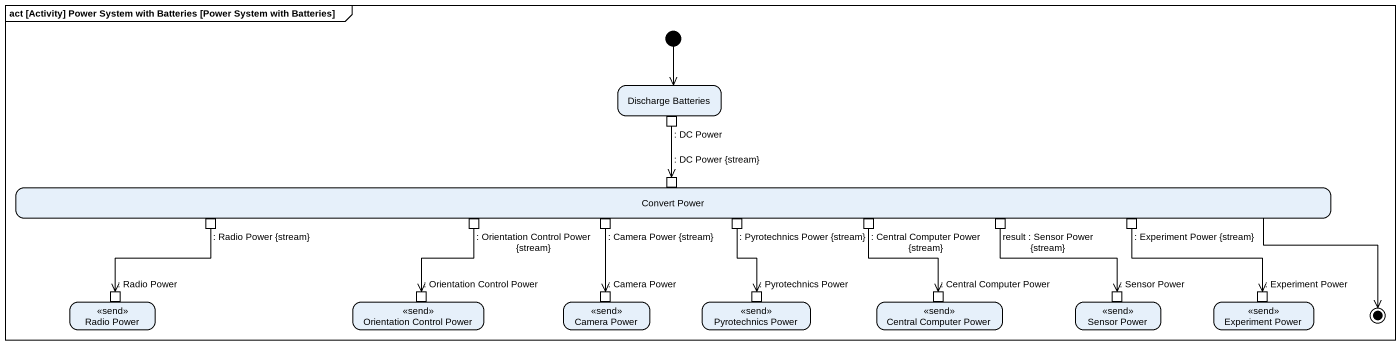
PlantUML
@startuml
mainframe act [Activity] Power System with Batteries [Power System with Batteries]
hide empty description
state "Discharge Batteries" as Discharge_Batteries {
  state ": DC Power" as DC_Power <<outputPin>>
}
state "Convert Power" as Convert_Power {
  state ": DC Power {stream}" as DC_Power_stream <<inputPin>>
  state ": Radio Power {stream}" as Radio_Power_stream <<outputPin>>
  state ": Orientation Control Power {stream}" as Orientation_Control_Power <<outputPin>>
  state ": Camera Power {stream}" as Camera_Power_stream <<outputPin>>
  state ": Pyrotechnics Power {stream}" as Pyrotechnics_Power_stream <<outputPin>>
  state ": Central Computer Power {stream}" as Central_Computer_Power <<outputPin>>
  state "result : Sensor Power {stream}" as result_Sensor_Power_stream <<outputPin>>
  state ": Experiment Power {stream}" as Experiment_Power_stream <<outputPin>>
}
state "Radio Power" as Radio_Power <<send>> {
  state ": Radio Power" as Radio_Power_2 <<inputPin>>
}
state "Orientation Control Power" as Orientation_Control_Power_2 <<send>> {
  state ": Orientation Control Power" as Orientation_Control_Power_3 <<inputPin>>
}
state "Camera Power" as Camera_Power <<send>> {
  state ": Camera Power" as Camera_Power_2 <<inputPin>>
}
state "Pyrotechnics Power" as Pyrotechnics_Power <<send>> {
  state ": Pyrotechnics Power" as Pyrotechnics_Power_2 <<inputPin>>
}
state "Central Computer Power" as Central_Computer_Power_2 <<send>> {
  state ": Central Computer Power" as Central_Computer_Power_3 <<inputPin>>
}
state "Sensor Power" as Sensor_Power <<send>> {
  state ": Sensor Power" as Sensor_Power_2 <<inputPin>>
}
state "Experiment Power" as Experiment_Power <<send>> {
  state ": Experiment Power" as Experiment_Power_2 <<inputPin>>
}
[*] --> Discharge_Batteries
DC_Power --> DC_Power_stream
Radio_Power_stream --> Radio_Power_2
Orientation_Control_Power --> Orientation_Control_Power_3
Camera_Power_stream --> Camera_Power_2
Pyrotechnics_Power_stream --> Pyrotechnics_Power_2
Central_Computer_Power --> Central_Computer_Power_3
result_Sensor_Power_stream --> Sensor_Power_2
Experiment_Power_stream -right-> Experiment_Power_2
Convert_Power -right-> [*]
@enduml
